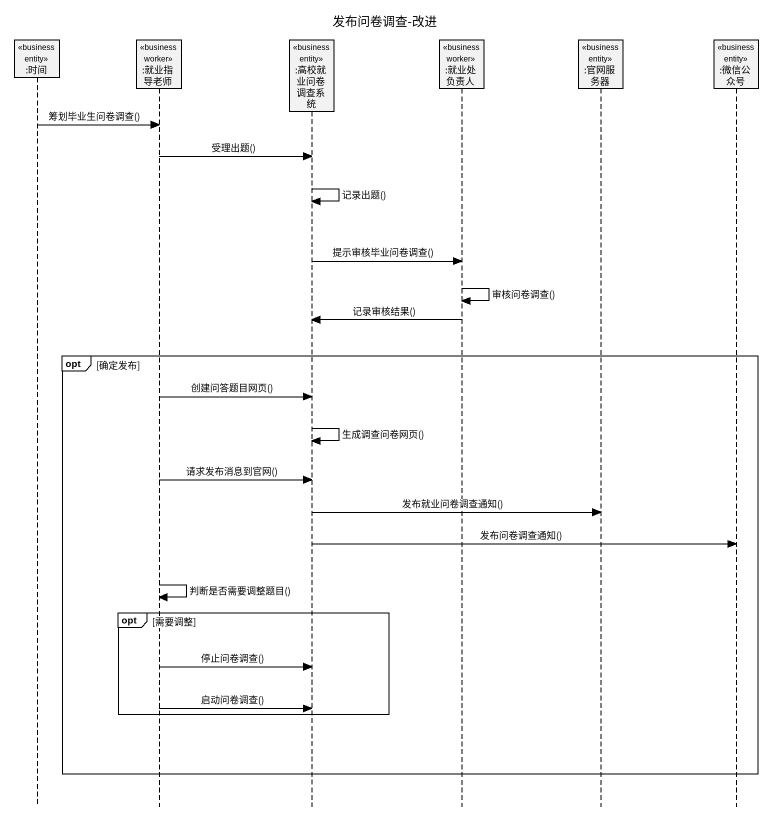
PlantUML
@startuml
title 发布问卷调查-改进
hide footbox
participant ":时间" as 时间 <<business entity>>
participant ":就业指导老师" as 就业指导老师 <<business worker>>
participant ":高校就业问卷调查系统" as 高校就业问卷调查系统 <<business entity>>
participant ":就业处负责人" as 就业处负责人 <<business worker>>
participant ":官网服务器" as 官网服务器 <<business entity>>
participant ":微信公众号" as 微信公众号 <<business entity>>

时间 -> 就业指导老师 : 筹划毕业生问卷调查()
就业指导老师 -> 高校就业问卷调查系统 : 受理出题()
高校就业问卷调查系统 -> 高校就业问卷调查系统 : 记录出题()
高校就业问卷调查系统 -> 就业处负责人 : 提示审核毕业问卷调查()
就业处负责人 -> 就业处负责人 : 审核问卷调查()
就业处负责人 -> 高校就业问卷调查系统 : 记录审核结果()
opt 确定发布
  就业指导老师 -> 高校就业问卷调查系统 : 创建问答题目网页()
  高校就业问卷调查系统 -> 高校就业问卷调查系统 : 生成调查问卷网页()
  就业指导老师 -> 高校就业问卷调查系统 : 请求发布消息到官网()
  高校就业问卷调查系统 -> 官网服务器 : 发布就业问卷调查通知()
  高校就业问卷调查系统 -> 微信公众号 : 发布问卷调查通知()
  就业指导老师 -> 就业指导老师 : 判断是否需要调整题目()
  opt 需要调整
    就业指导老师 -> 高校就业问卷调查系统 : 停止问卷调查()
    就业指导老师 -> 高校就业问卷调查系统 : 启动问卷调查()
  end
end
@enduml
